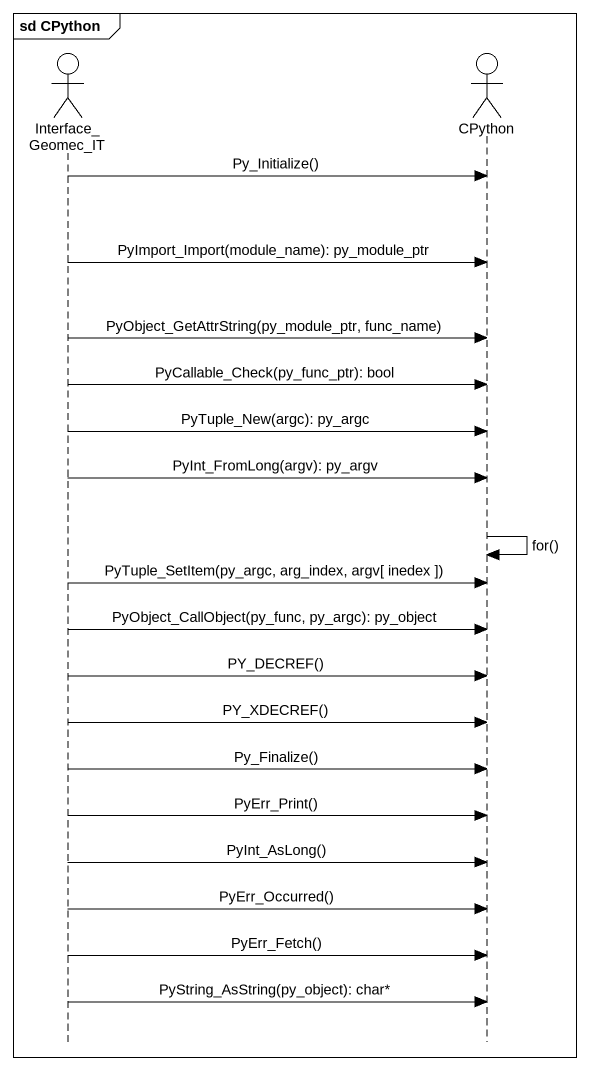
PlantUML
@startuml
mainframe sd CPython
hide footbox
actor Interface_Geomec_IT
actor CPython

Interface_Geomec_IT -> CPython : Py_Initialize()
Interface_Geomec_IT -> CPython : PyImport_Import(module_name): py_module_ptr
Interface_Geomec_IT -> CPython : PyObject_GetAttrString(py_module_ptr, func_name)
Interface_Geomec_IT -> CPython : PyCallable_Check(py_func_ptr): bool
Interface_Geomec_IT -> CPython : PyTuple_New(argc): py_argc
Interface_Geomec_IT -> CPython : PyInt_FromLong(argv): py_argv
CPython -> CPython : for()
Interface_Geomec_IT -> CPython : PyTuple_SetItem(py_argc, arg_index, argv[ inedex ])
Interface_Geomec_IT -> CPython : PyObject_CallObject(py_func, py_argc): py_object
Interface_Geomec_IT -> CPython : PY_DECREF()
Interface_Geomec_IT -> CPython : PY_XDECREF()
Interface_Geomec_IT -> CPython : Py_Finalize()
Interface_Geomec_IT -> CPython : PyErr_Print()
Interface_Geomec_IT -> CPython : PyInt_AsLong()
Interface_Geomec_IT -> CPython : PyErr_Occurred()
Interface_Geomec_IT -> CPython : PyErr_Fetch()
Interface_Geomec_IT -> CPython : PyString_AsString(py_object): char*
@enduml
